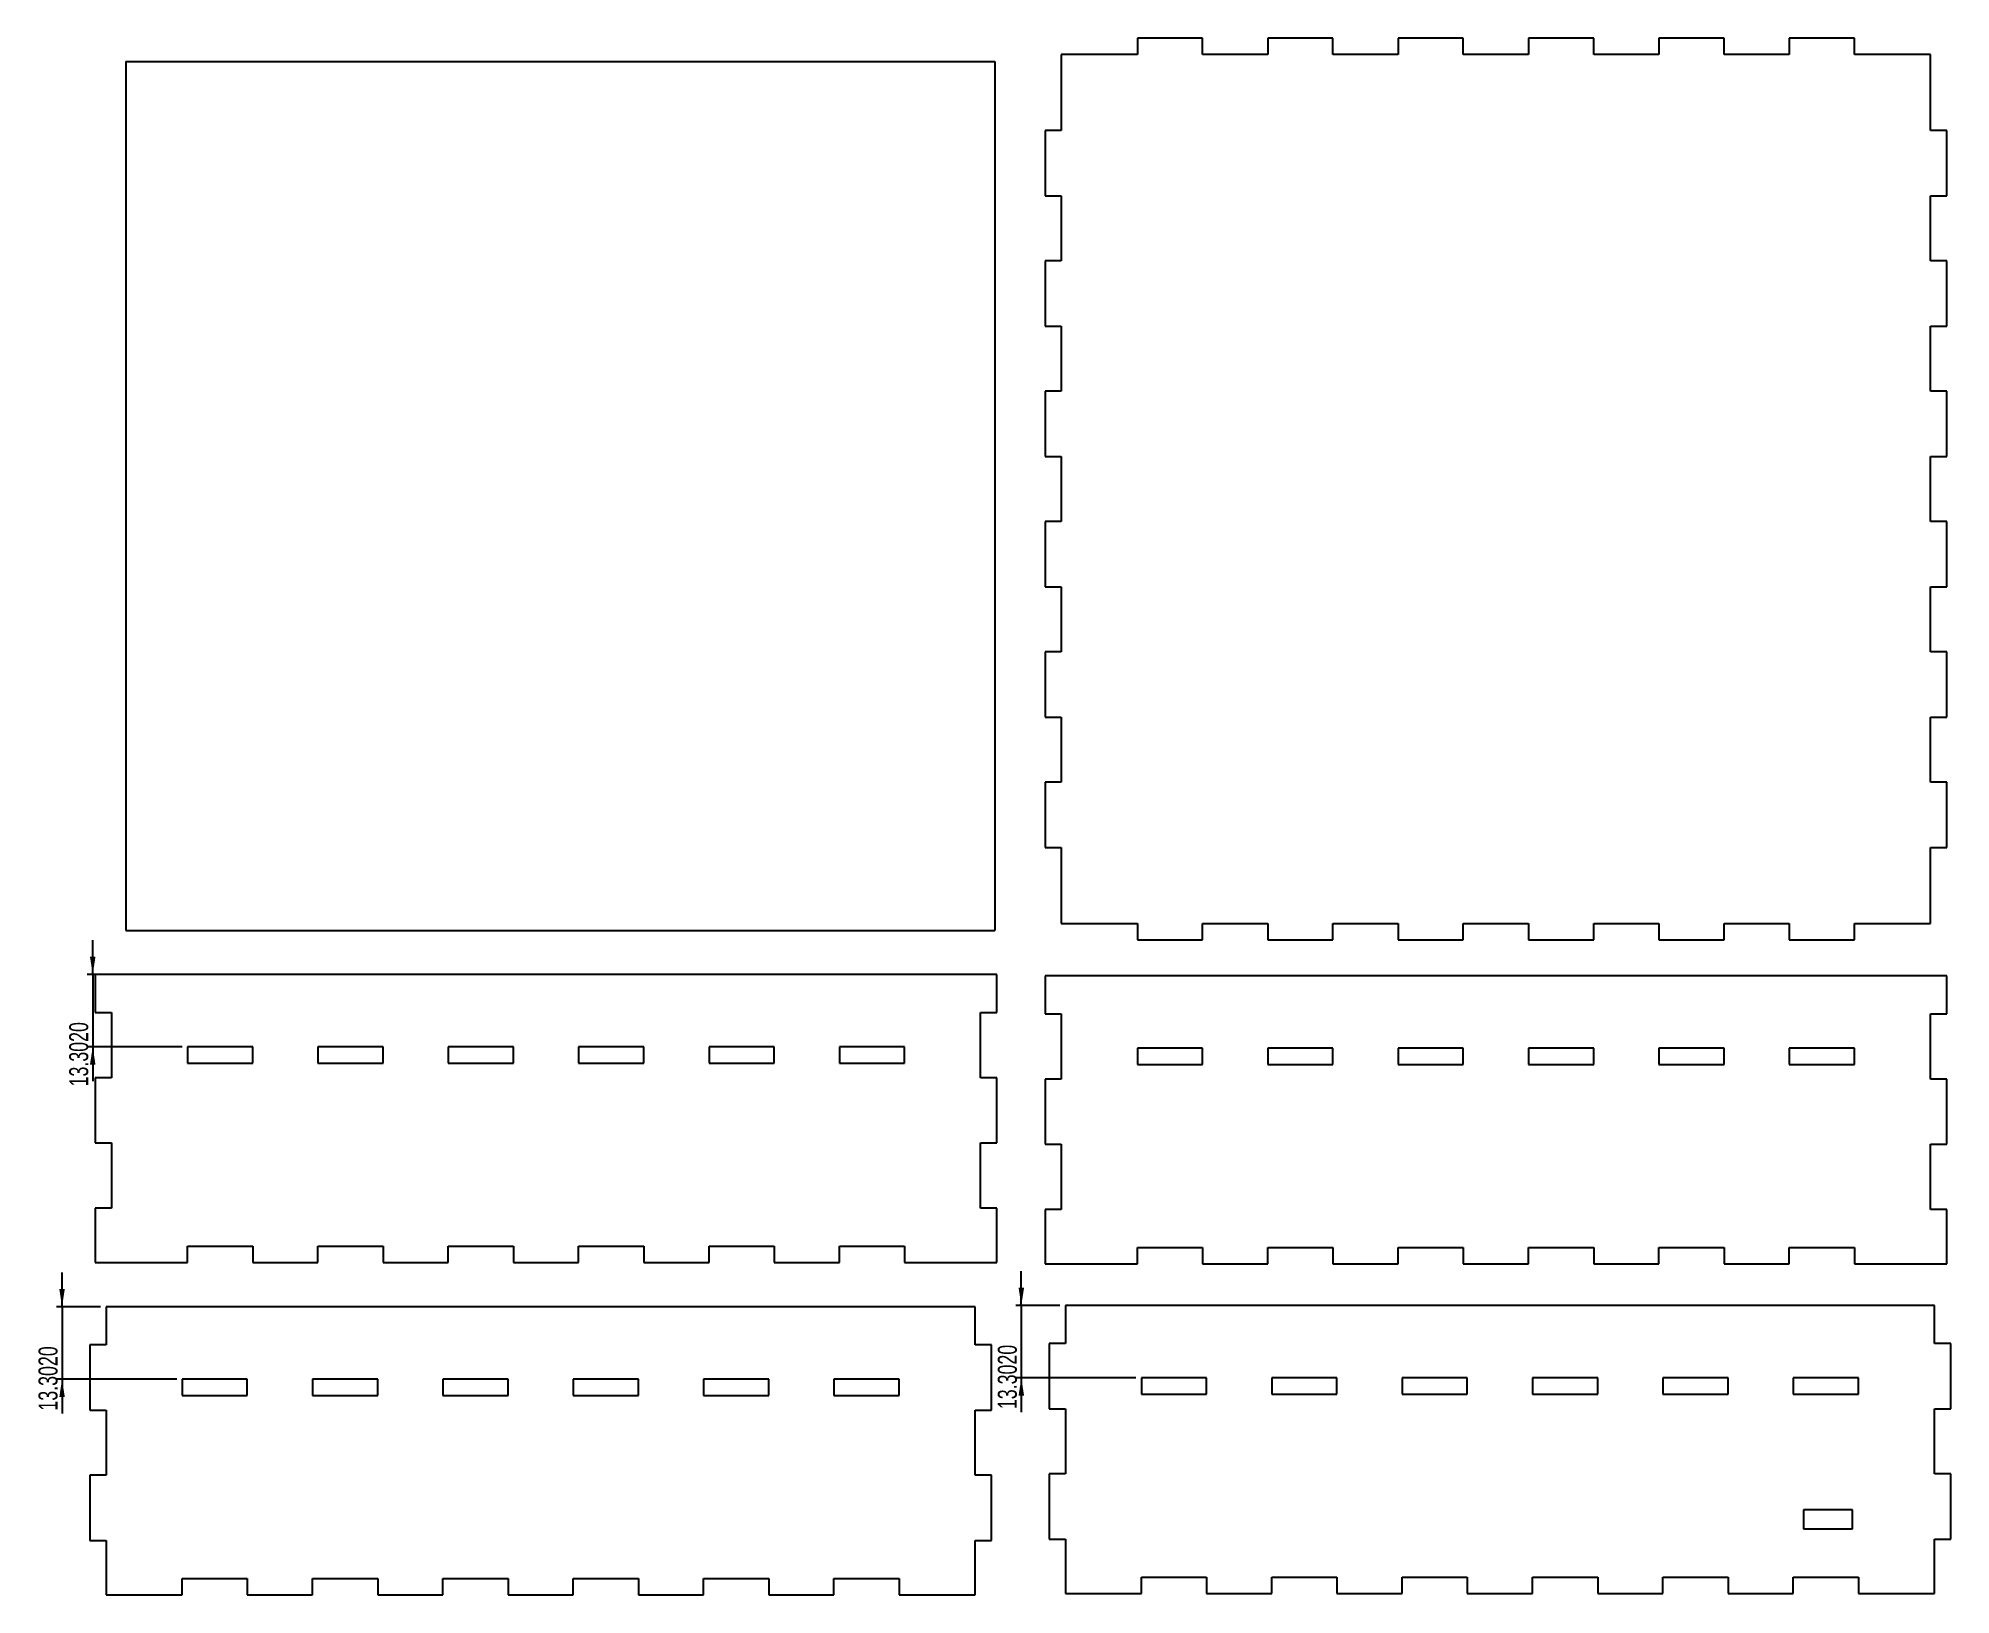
# Model space of a CAD drawing. Header units: millimetres. Extents: x 1 to 353, y 7 to 294.
import ezdxf

# ---------------------------------------------------------------- set-up
doc = ezdxf.new("R2010")
doc.units = ezdxf.units.MM
doc.layers.add('DEFAULT', color=179, linetype='Continuous')
doc.styles.add('SLDTEXTSTYLE0', font='TXT', dxfattribs={"width": 0.552632})
doc.styles.add('SLDTEXTSTYLE1', font='TXT', dxfattribs={"width": 0.7})
doc.dimstyles.new('SLDDIMSTYLE0', dxfattribs={"dimtxt": 3.5, "dimasz": 3.302, "dimexe": 0, "dimexo": 0.0625, "dimgap": 0.875, "dimtad": 1, "dimdec": 4, "dimrnd": 1e-09, "dimzin": 4, "dimdsep": 46, "dimtxsty": 'SLDTEXTSTYLE0', "dimblk1": 'NONE', "dimblk2": 'NONE', "dimsah": 1, "dimcen": 0.09, "dimadec": 0, "dimazin": 1, "dimtfac": 1, "dimtdec": 4, "dimtofl": 0, "dimtmove": 0, "dimatfit": 3, "dimldrblk": 'NONE', "dimfxl": 1, "dimfrac": 2, "dimtolj": 1, "dimtzin": 12, "dimarcsym": 0})

# ---------------------------------------------------------------- blocks, each defined once
blk = doc.blocks.new('_D')
at = {"layer": 'DEFAULT'}
for p, q in [((11.42, 121.15), (11.42, 127.5)), ((16.52, 121.15), (10.42, 121.15)), ((11.42, 121.15), (11.42, 107.84)), ((27.88, 107.84), (10.42, 107.84)), ((11.42, 107.84), (11.42, 101.49))]:
    blk.add_line(p, q, dxfattribs=at)
for points in [[(11.42, 121.15), (11.93, 124.45), (10.91, 124.45)], [(11.42, 107.84), (10.91, 104.54), (11.93, 104.54)]]:
    blk.add_solid(points, dxfattribs=at)
at = {"layer": 'DEFAULT', "insert": (7.09, 100.54), "char_height": 3.5, "attachment_point": 1, "rotation": 90, "style": 'SLDTEXTSTYLE1'}
blk.add_mtext('13.3020', dxfattribs=at)
blk = doc.blocks.new('_None')
blk = doc.blocks.new('_D_1')
at = {"layer": 'DEFAULT'}
for p, q in [((5.77, 59.94), (5.77, 66.29)), ((12.88, 59.94), (4.77, 59.94)), ((5.77, 59.94), (5.77, 46.64)), ((26.88, 46.64), (4.77, 46.64)), ((5.77, 46.64), (5.77, 40.29))]:
    blk.add_line(p, q, dxfattribs=at)
for points in [[(5.77, 59.94), (6.28, 63.24), (5.27, 63.24)], [(5.77, 46.64), (5.27, 43.34), (6.28, 43.34)]]:
    blk.add_solid(points, dxfattribs=at)
at = {"layer": 'DEFAULT', "insert": (1.44, 40.85), "char_height": 3.5, "attachment_point": 1, "rotation": 90, "style": 'SLDTEXTSTYLE1'}
blk.add_mtext('13.3020', dxfattribs=at)
blk = doc.blocks.new('_D_2')
at = {"layer": 'DEFAULT'}
for p, q in [((182.37, 60.2), (182.37, 66.55)), ((189.47, 60.2), (181.37, 60.2)), ((182.37, 60.2), (182.37, 46.9)), ((203.47, 46.9), (181.37, 46.9)), ((182.37, 46.9), (182.37, 40.55))]:
    blk.add_line(p, q, dxfattribs=at)
for points in [[(182.37, 60.2), (182.88, 63.5), (181.86, 63.5)], [(182.37, 46.9), (181.86, 43.6), (182.88, 43.6)]]:
    blk.add_solid(points, dxfattribs=at)
at = {"layer": 'DEFAULT', "insert": (178.04, 41.12), "char_height": 3.5, "attachment_point": 1, "rotation": 90, "style": 'SLDTEXTSTYLE1'}
blk.add_mtext('13.3020', dxfattribs=at)

msp = doc.modelspace()

# ---------------------------------------------------------------- linework, layer by layer
at = {"layer": 'DEFAULT', "color": 1}
for p, q in [((215.73596, 293.54248), (203.73596, 293.54248)), ((203.73596, 293.54248), (203.73596, 290.54248)), ((215.73596, 290.54248), (215.73596, 293.54248)), ((239.73596, 293.54248), (227.73596, 293.54248)), ((227.73596, 293.54248), (227.73596, 290.54248)), ((239.73596, 290.54248), (239.73596, 293.54248)), ((263.73596, 293.54248), (251.73596, 293.54248)), ((251.73596, 293.54248), (251.73596, 290.54248)), ((263.73596, 290.54248), (263.73596, 293.54248)), ((287.73596, 293.54248), (275.73596, 293.54248)), ((275.73596, 293.54248), (275.73596, 290.54248)), ((287.73596, 290.54248), (287.73596, 293.54248)), ((311.73596, 293.54248), (299.73596, 293.54248)), ((299.73596, 293.54248), (299.73596, 290.54248)), ((311.73596, 290.54248), (311.73596, 293.54248)), ((335.73596, 293.54248), (323.73596, 293.54248)), ((323.73596, 293.54248), (323.73596, 290.54248)), ((335.73596, 290.54248), (335.73596, 293.54248)), ((17.52394, 289.23878), (17.52394, 129.23878)), ((17.52394, 289.23878), (177.52394, 289.23878)), ((177.52394, 289.23878), (177.52394, 129.23878)), ((203.73596, 290.54248), (189.73596, 290.54248)), ((189.73596, 290.54248), (189.73596, 276.54248)), ((227.73596, 290.54248), (215.73596, 290.54248)), ((251.73596, 290.54248), (239.73596, 290.54248)), ((275.73596, 290.54248), (263.73596, 290.54248)), ((299.73596, 290.54248), (287.73596, 290.54248)), ((323.73596, 290.54248), (311.73596, 290.54248)), ((349.73596, 290.54248), (335.73596, 290.54248)), ((349.73596, 276.54248), (349.73596, 290.54248)), ((189.73596, 276.54248), (186.73596, 276.54248)), ((186.73596, 276.54248), (186.73596, 264.54248)), ((352.73596, 276.54248), (349.73596, 276.54248)), ((352.73596, 264.54248), (352.73596, 276.54248)), ((186.73596, 264.54248), (189.73596, 264.54248)), ((189.73596, 264.54248), (189.73596, 252.54248)), ((349.73596, 252.54248), (349.73596, 264.54248)), ((349.73596, 264.54248), (352.73596, 264.54248)), ((189.73596, 252.54248), (186.73596, 252.54248)), ((186.73596, 252.54248), (186.73596, 240.54248)), ((352.73596, 252.54248), (349.73596, 252.54248)), ((352.73596, 240.54248), (352.73596, 252.54248)), ((186.73596, 240.54248), (189.73596, 240.54248)), ((189.73596, 240.54248), (189.73596, 228.54248)), ((349.73596, 228.54248), (349.73596, 240.54248)), ((349.73596, 240.54248), (352.73596, 240.54248)), ((189.73596, 228.54248), (186.73596, 228.54248)), ((186.73596, 228.54248), (186.73596, 216.54248)), ((352.73596, 228.54248), (349.73596, 228.54248)), ((352.73596, 216.54248), (352.73596, 228.54248)), ((186.73596, 216.54248), (189.73596, 216.54248)), ((189.73596, 216.54248), (189.73596, 204.54248)), ((349.73596, 204.54248), (349.73596, 216.54248)), ((349.73596, 216.54248), (352.73596, 216.54248)), ((189.73596, 204.54248), (186.73596, 204.54248)), ((186.73596, 204.54248), (186.73596, 192.54248)), ((352.73596, 204.54248), (349.73596, 204.54248)), ((352.73596, 192.54248), (352.73596, 204.54248)), ((186.73596, 192.54248), (189.73596, 192.54248)), ((189.73596, 192.54248), (189.73596, 180.54248)), ((349.73596, 180.54248), (349.73596, 192.54248)), ((349.73596, 192.54248), (352.73596, 192.54248)), ((189.73596, 180.54248), (186.73596, 180.54248)), ((186.73596, 180.54248), (186.73596, 168.54248)), ((352.73596, 180.54248), (349.73596, 180.54248)), ((352.73596, 168.54248), (352.73596, 180.54248)), ((186.73596, 168.54248), (189.73596, 168.54248)), ((189.73596, 168.54248), (189.73596, 156.54248)), ((349.73596, 156.54248), (349.73596, 168.54248)), ((349.73596, 168.54248), (352.73596, 168.54248)), ((189.73596, 156.54248), (186.73596, 156.54248)), ((186.73596, 156.54248), (186.73596, 144.54248)), ((352.73596, 156.54248), (349.73596, 156.54248)), ((352.73596, 144.54248), (352.73596, 156.54248)), ((186.73596, 144.54248), (189.73596, 144.54248)), ((189.73596, 144.54248), (189.73596, 130.54248)), ((349.73596, 130.54248), (349.73596, 144.54248)), ((349.73596, 144.54248), (352.73596, 144.54248)), ((189.73596, 130.54248), (203.73596, 130.54248)), ((203.73596, 130.54248), (203.73596, 127.54248)), ((215.73596, 127.54248), (215.73596, 130.54248)), ((215.73596, 130.54248), (227.73596, 130.54248)), ((227.73596, 130.54248), (227.73596, 127.54248)), ((239.73596, 127.54248), (239.73596, 130.54248)), ((239.73596, 130.54248), (251.73596, 130.54248)), ((251.73596, 130.54248), (251.73596, 127.54248)), ((263.73596, 127.54248), (263.73596, 130.54248)), ((263.73596, 130.54248), (275.73596, 130.54248)), ((275.73596, 130.54248), (275.73596, 127.54248)), ((287.73596, 127.54248), (287.73596, 130.54248)), ((287.73596, 130.54248), (299.73596, 130.54248)), ((299.73596, 130.54248), (299.73596, 127.54248)), ((311.73596, 127.54248), (311.73596, 130.54248)), ((311.73596, 130.54248), (323.73596, 130.54248)), ((323.73596, 130.54248), (323.73596, 127.54248)), ((335.73596, 127.54248), (335.73596, 130.54248)), ((335.73596, 130.54248), (349.73596, 130.54248)), ((17.52394, 129.23878), (177.52394, 129.23878)), ((203.73596, 127.54248), (215.73596, 127.54248)), ((227.73596, 127.54248), (239.73596, 127.54248)), ((251.73596, 127.54248), (263.73596, 127.54248)), ((275.73596, 127.54248), (287.73596, 127.54248)), ((299.73596, 127.54248), (311.73596, 127.54248)), ((323.73596, 127.54248), (335.73596, 127.54248)), ((14.87874, 121.14545), (11.87874, 121.14545)), ((11.87874, 121.14545), (11.87874, 114.14545)), ((174.87874, 121.14545), (14.87874, 121.14545)), ((177.87874, 121.14545), (174.87874, 121.14545)), ((177.87874, 114.14545), (177.87874, 121.14545)), ((189.73596, 120.89967), (186.73596, 120.89967)), ((186.73596, 120.89967), (186.73596, 113.89967)), ((349.73596, 120.89967), (189.73596, 120.89967)), ((352.73596, 120.89967), (349.73596, 120.89967)), ((352.73596, 113.89967), (352.73596, 120.89967)), ((11.87874, 114.14545), (14.87874, 114.14545)), ((14.87874, 114.14545), (14.87874, 102.14545)), ((174.87874, 102.14545), (174.87874, 114.14545)), ((174.87874, 114.14545), (177.87874, 114.14545)), ((186.73596, 113.89967), (189.73596, 113.89967)), ((189.73596, 113.89967), (189.73596, 101.89967)), ((349.73596, 101.89967), (349.73596, 113.89967)), ((349.73596, 113.89967), (352.73596, 113.89967)), ((40.87874, 107.84345), (28.87874, 107.84345)), ((28.87874, 107.84345), (28.87874, 104.84345)), ((40.87874, 104.84345), (40.87874, 107.84345)), ((64.87874, 107.84345), (52.87874, 107.84345)), ((52.87874, 107.84345), (52.87874, 104.84345)), ((64.87874, 104.84345), (64.87874, 107.84345)), ((88.87874, 107.84345), (76.87874, 107.84345)), ((76.87874, 107.84345), (76.87874, 104.84345)), ((88.87874, 104.84345), (88.87874, 107.84345)), ((112.87874, 107.84345), (100.87874, 107.84345)), ((100.87874, 107.84345), (100.87874, 104.84345)), ((112.87874, 104.84345), (112.87874, 107.84345)), ((136.87874, 107.84345), (124.87874, 107.84345)), ((124.87874, 107.84345), (124.87874, 104.84345)), ((136.87874, 104.84345), (136.87874, 107.84345)), ((160.87874, 107.84345), (148.87874, 107.84345)), ((148.87874, 107.84345), (148.87874, 104.84345)), ((160.87874, 104.84345), (160.87874, 107.84345)), ((215.73596, 107.59767), (203.73596, 107.59767)), ((203.73596, 107.59767), (203.73596, 104.59767)), ((215.73596, 104.59767), (215.73596, 107.59767)), ((239.73596, 107.59767), (227.73596, 107.59767)), ((227.73596, 107.59767), (227.73596, 104.59767)), ((239.73596, 104.59767), (239.73596, 107.59767)), ((263.73596, 107.59767), (251.73596, 107.59767)), ((251.73596, 107.59767), (251.73596, 104.59767)), ((263.73596, 104.59767), (263.73596, 107.59767)), ((287.73596, 107.59767), (275.73596, 107.59767)), ((275.73596, 107.59767), (275.73596, 104.59767)), ((287.73596, 104.59767), (287.73596, 107.59767)), ((311.73596, 107.59767), (299.73596, 107.59767)), ((299.73596, 107.59767), (299.73596, 104.59767)), ((311.73596, 104.59767), (311.73596, 107.59767)), ((335.73596, 107.59767), (323.73596, 107.59767)), ((323.73596, 107.59767), (323.73596, 104.59767)), ((335.73596, 104.59767), (335.73596, 107.59767)), ((14.87874, 102.14545), (11.87874, 102.14545)), ((11.87874, 102.14545), (11.87874, 90.14545)), ((28.87874, 104.84345), (40.87874, 104.84345)), ((52.87874, 104.84345), (64.87874, 104.84345)), ((76.87874, 104.84345), (88.87874, 104.84345)), ((100.87874, 104.84345), (112.87874, 104.84345)), ((124.87874, 104.84345), (136.87874, 104.84345)), ((148.87874, 104.84345), (160.87874, 104.84345)), ((177.87874, 102.14545), (174.87874, 102.14545)), ((177.87874, 90.14545), (177.87874, 102.14545)), ((203.73596, 104.59767), (215.73596, 104.59767)), ((227.73596, 104.59767), (239.73596, 104.59767)), ((251.73596, 104.59767), (263.73596, 104.59767)), ((275.73596, 104.59767), (287.73596, 104.59767)), ((299.73596, 104.59767), (311.73596, 104.59767)), ((323.73596, 104.59767), (335.73596, 104.59767)), ((189.73596, 101.89967), (186.73596, 101.89967)), ((186.73596, 101.89967), (186.73596, 89.89967)), ((352.73596, 101.89967), (349.73596, 101.89967)), ((352.73596, 89.89967), (352.73596, 101.89967)), ((11.87874, 90.14545), (14.87874, 90.14545)), ((14.87874, 90.14545), (14.87874, 78.14545)), ((174.87874, 78.14545), (174.87874, 90.14545)), ((174.87874, 90.14545), (177.87874, 90.14545)), ((186.73596, 89.89967), (189.73596, 89.89967)), ((189.73596, 89.89967), (189.73596, 77.89967)), ((349.73596, 77.89967), (349.73596, 89.89967)), ((349.73596, 89.89967), (352.73596, 89.89967)), ((14.87874, 78.14545), (11.87874, 78.14545)), ((11.87874, 78.14545), (11.87874, 71.14545)), ((177.87874, 78.14545), (174.87874, 78.14545)), ((177.87874, 71.14545), (177.87874, 78.14545)), ((189.73596, 77.89967), (186.73596, 77.89967)), ((186.73596, 77.89967), (186.73596, 70.89967)), ((352.73596, 77.89967), (349.73596, 77.89967)), ((352.73596, 70.89967), (352.73596, 77.89967)), ((11.87874, 71.14545), (11.87874, 68.14545)), ((28.87874, 68.14545), (28.87874, 71.14545)), ((28.87874, 71.14545), (40.87874, 71.14545)), ((40.87874, 71.14545), (40.87874, 68.14545)), ((52.87874, 68.14545), (52.87874, 71.14545)), ((52.87874, 71.14545), (64.87874, 71.14545)), ((64.87874, 71.14545), (64.87874, 68.14545)), ((76.87874, 68.14545), (76.87874, 71.14545)), ((76.87874, 71.14545), (88.87874, 71.14545)), ((88.87874, 71.14545), (88.87874, 68.14545)), ((100.87874, 68.14545), (100.87874, 71.14545)), ((100.87874, 71.14545), (112.87874, 71.14545)), ((112.87874, 71.14545), (112.87874, 68.14545)), ((124.87874, 68.14545), (124.87874, 71.14545)), ((124.87874, 71.14545), (136.87874, 71.14545)), ((136.87874, 71.14545), (136.87874, 68.14545)), ((148.87874, 68.14545), (148.87874, 71.14545)), ((148.87874, 71.14545), (160.87874, 71.14545)), ((160.87874, 71.14545), (160.87874, 68.14545)), ((177.87874, 68.14545), (177.87874, 71.14545)), ((186.73596, 70.89967), (186.73596, 67.89967)), ((203.73596, 67.89967), (203.73596, 70.89967)), ((203.73596, 70.89967), (215.73596, 70.89967)), ((215.73596, 70.89967), (215.73596, 67.89967)), ((227.73596, 67.89967), (227.73596, 70.89967)), ((227.73596, 70.89967), (239.73596, 70.89967)), ((239.73596, 70.89967), (239.73596, 67.89967)), ((251.73596, 67.89967), (251.73596, 70.89967)), ((251.73596, 70.89967), (263.73596, 70.89967)), ((263.73596, 70.89967), (263.73596, 67.89967)), ((275.73596, 67.89967), (275.73596, 70.89967)), ((275.73596, 70.89967), (287.73596, 70.89967)), ((287.73596, 70.89967), (287.73596, 67.89967)), ((299.73596, 67.89967), (299.73596, 70.89967)), ((299.73596, 70.89967), (311.73596, 70.89967)), ((311.73596, 70.89967), (311.73596, 67.89967)), ((323.73596, 67.89967), (323.73596, 70.89967)), ((323.73596, 70.89967), (335.73596, 70.89967)), ((335.73596, 70.89967), (335.73596, 67.89967)), ((352.73596, 67.89967), (352.73596, 70.89967)), ((11.87874, 68.14545), (14.87874, 68.14545)), ((14.87874, 68.14545), (28.87874, 68.14545)), ((40.87874, 68.14545), (52.87874, 68.14545)), ((64.87874, 68.14545), (76.87874, 68.14545)), ((88.87874, 68.14545), (100.87874, 68.14545)), ((112.87874, 68.14545), (124.87874, 68.14545)), ((136.87874, 68.14545), (148.87874, 68.14545)), ((160.87874, 68.14545), (174.87874, 68.14545)), ((174.87874, 68.14545), (177.87874, 68.14545)), ((186.73596, 67.89967), (189.73596, 67.89967)), ((189.73596, 67.89967), (203.73596, 67.89967)), ((215.73596, 67.89967), (227.73596, 67.89967)), ((239.73596, 67.89967), (251.73596, 67.89967)), ((263.73596, 67.89967), (275.73596, 67.89967)), ((287.73596, 67.89967), (299.73596, 67.89967)), ((311.73596, 67.89967), (323.73596, 67.89967)), ((335.73596, 67.89967), (349.73596, 67.89967)), ((349.73596, 67.89967), (352.73596, 67.89967)), ((173.87993, 59.94071), (13.87993, 59.94071)), ((13.87993, 59.94071), (13.87993, 52.94071)), ((173.87993, 52.94071), (173.87993, 59.94071)), ((350.47316, 60.20209), (190.47316, 60.20209)), ((190.47316, 60.20209), (190.47316, 53.20209)), ((350.47316, 53.20209), (350.47316, 60.20209)), ((13.87993, 52.94071), (10.87993, 52.94071)), ((10.87993, 52.94071), (10.87993, 40.94071)), ((176.87993, 52.94071), (173.87993, 52.94071)), ((176.87993, 40.94071), (176.87993, 52.94071)), ((190.47316, 53.20209), (187.47316, 53.20209)), ((187.47316, 53.20209), (187.47316, 41.20209)), ((353.47316, 53.20209), (350.47316, 53.20209)), ((353.47316, 41.20209), (353.47316, 53.20209)), ((39.87993, 46.63871), (27.87993, 46.63871)), ((27.87993, 46.63871), (27.87993, 43.63871)), ((39.87993, 43.63871), (39.87993, 46.63871)), ((63.87993, 46.63871), (51.87993, 46.63871)), ((51.87993, 46.63871), (51.87993, 43.63871)), ((63.87993, 43.63871), (63.87993, 46.63871)), ((87.87993, 46.63871), (75.87993, 46.63871)), ((75.87993, 46.63871), (75.87993, 43.63871)), ((87.87993, 43.63871), (87.87993, 46.63871)), ((111.87993, 46.63871), (99.87993, 46.63871)), ((99.87993, 46.63871), (99.87993, 43.63871)), ((111.87993, 43.63871), (111.87993, 46.63871)), ((135.87993, 46.63871), (123.87993, 46.63871)), ((123.87993, 46.63871), (123.87993, 43.63871)), ((135.87993, 43.63871), (135.87993, 46.63871)), ((159.87993, 46.63871), (147.87993, 46.63871)), ((147.87993, 46.63871), (147.87993, 43.63871)), ((159.87993, 43.63871), (159.87993, 46.63871)), ((216.47316, 46.90009), (204.47316, 46.90009)), ((204.47316, 46.90009), (204.47316, 43.90009)), ((216.47316, 43.90009), (216.47316, 46.90009)), ((240.47316, 46.90009), (228.47316, 46.90009)), ((228.47316, 46.90009), (228.47316, 43.90009)), ((240.47316, 43.90009), (240.47316, 46.90009)), ((264.47316, 46.90009), (252.47316, 46.90009)), ((252.47316, 46.90009), (252.47316, 43.90009)), ((264.47316, 43.90009), (264.47316, 46.90009)), ((288.47316, 46.90009), (276.47316, 46.90009)), ((276.47316, 46.90009), (276.47316, 43.90009)), ((288.47316, 43.90009), (288.47316, 46.90009)), ((312.47316, 46.90009), (300.47316, 46.90009)), ((300.47316, 46.90009), (300.47316, 43.90009)), ((312.47316, 43.90009), (312.47316, 46.90009)), ((336.47316, 46.90009), (324.47316, 46.90009)), ((324.47316, 46.90009), (324.47316, 43.90009)), ((336.47316, 43.90009), (336.47316, 46.90009)), ((27.87993, 43.63871), (39.87993, 43.63871)), ((51.87993, 43.63871), (63.87993, 43.63871)), ((75.87993, 43.63871), (87.87993, 43.63871)), ((99.87993, 43.63871), (111.87993, 43.63871)), ((123.87993, 43.63871), (135.87993, 43.63871)), ((147.87993, 43.63871), (159.87993, 43.63871)), ((204.47316, 43.90009), (216.47316, 43.90009)), ((228.47316, 43.90009), (240.47316, 43.90009)), ((252.47316, 43.90009), (264.47316, 43.90009)), ((276.47316, 43.90009), (288.47316, 43.90009)), ((300.47316, 43.90009), (312.47316, 43.90009)), ((324.47316, 43.90009), (336.47316, 43.90009)), ((10.87993, 40.94071), (13.87993, 40.94071)), ((13.87993, 40.94071), (13.87993, 28.94071)), ((173.87993, 28.94071), (173.87993, 40.94071)), ((173.87993, 40.94071), (176.87993, 40.94071)), ((187.47316, 41.20209), (190.47316, 41.20209)), ((190.47316, 41.20209), (190.47316, 29.20209)), ((350.47316, 29.20209), (350.47316, 41.20209)), ((350.47316, 41.20209), (353.47316, 41.20209)), ((13.87993, 28.94071), (10.87993, 28.94071)), ((10.87993, 28.94071), (10.87993, 16.94071)), ((176.87993, 28.94071), (173.87993, 28.94071)), ((176.87993, 16.94071), (176.87993, 28.94071)), ((190.47316, 29.20209), (187.47316, 29.20209)), ((187.47316, 29.20209), (187.47316, 17.20209)), ((353.47316, 29.20209), (350.47316, 29.20209)), ((353.47316, 17.20209), (353.47316, 29.20209)), ((326.3581, 22.59157), (326.3581, 19.09157)), ((335.3581, 22.59157), (326.3581, 22.59157)), ((335.3581, 19.09157), (335.3581, 22.59157)), ((326.3581, 19.09157), (335.3581, 19.09157)), ((10.87993, 16.94071), (13.87993, 16.94071)), ((13.87993, 16.94071), (13.87993, 9.94071)), ((173.87993, 9.94071), (173.87993, 16.94071)), ((173.87993, 16.94071), (176.87993, 16.94071)), ((187.47316, 17.20209), (190.47316, 17.20209)), ((190.47316, 17.20209), (190.47316, 10.20209)), ((350.47316, 10.20209), (350.47316, 17.20209)), ((350.47316, 17.20209), (353.47316, 17.20209)), ((13.87993, 9.94071), (13.87993, 6.94071)), ((27.87993, 6.94071), (27.87993, 9.94071)), ((27.87993, 9.94071), (39.87993, 9.94071)), ((39.87993, 9.94071), (39.87993, 6.94071)), ((51.87993, 6.94071), (51.87993, 9.94071)), ((51.87993, 9.94071), (63.87993, 9.94071)), ((63.87993, 9.94071), (63.87993, 6.94071)), ((75.87993, 6.94071), (75.87993, 9.94071)), ((75.87993, 9.94071), (87.87993, 9.94071)), ((87.87993, 9.94071), (87.87993, 6.94071)), ((99.87993, 6.94071), (99.87993, 9.94071)), ((99.87993, 9.94071), (111.87993, 9.94071)), ((111.87993, 9.94071), (111.87993, 6.94071)), ((123.87993, 6.94071), (123.87993, 9.94071)), ((123.87993, 9.94071), (135.87993, 9.94071)), ((135.87993, 9.94071), (135.87993, 6.94071)), ((147.87993, 6.94071), (147.87993, 9.94071)), ((147.87993, 9.94071), (159.87993, 9.94071)), ((159.87993, 9.94071), (159.87993, 6.94071)), ((173.87993, 6.94071), (173.87993, 9.94071)), ((190.47316, 10.20209), (190.47316, 7.20209)), ((190.47316, 7.20209), (204.47316, 7.20209)), ((204.47316, 7.20209), (204.47316, 10.20209)), ((204.47316, 10.20209), (216.47316, 10.20209)), ((216.47316, 10.20209), (216.47316, 7.20209)), ((216.47316, 7.20209), (228.47316, 7.20209)), ((228.47316, 7.20209), (228.47316, 10.20209)), ((228.47316, 10.20209), (240.47316, 10.20209)), ((240.47316, 10.20209), (240.47316, 7.20209)), ((240.47316, 7.20209), (252.47316, 7.20209)), ((252.47316, 7.20209), (252.47316, 10.20209)), ((252.47316, 10.20209), (264.47316, 10.20209)), ((264.47316, 10.20209), (264.47316, 7.20209)), ((264.47316, 7.20209), (276.47316, 7.20209)), ((276.47316, 7.20209), (276.47316, 10.20209)), ((276.47316, 10.20209), (288.47316, 10.20209)), ((288.47316, 10.20209), (288.47316, 7.20209)), ((288.47316, 7.20209), (300.47316, 7.20209)), ((300.47316, 7.20209), (300.47316, 10.20209)), ((300.47316, 10.20209), (312.47316, 10.20209)), ((312.47316, 10.20209), (312.47316, 7.20209)), ((312.47316, 7.20209), (324.47316, 7.20209)), ((324.47316, 7.20209), (324.47316, 10.20209)), ((324.47316, 10.20209), (336.47316, 10.20209)), ((336.47316, 10.20209), (336.47316, 7.20209)), ((336.47316, 7.20209), (350.47316, 7.20209)), ((350.47316, 7.20209), (350.47316, 10.20209)), ((13.87993, 6.94071), (27.87993, 6.94071)), ((39.87993, 6.94071), (51.87993, 6.94071)), ((63.87993, 6.94071), (75.87993, 6.94071)), ((87.87993, 6.94071), (99.87993, 6.94071)), ((111.87993, 6.94071), (123.87993, 6.94071)), ((135.87993, 6.94071), (147.87993, 6.94071)), ((159.87993, 6.94071), (173.87993, 6.94071))]:
    msp.add_line(p, q, dxfattribs=at)

# ---------------------------------------------------------------- dimensions: what is measured, and where the dimension line sits
at = {"layer": 'DEFAULT'}
for base, p1, p2, picture, middle in [((11.41981, 121.14545), (28.87874, 107.84345), (17.52394, 121.14545), '_D', (11.41981, 108.9477)), ((5.77461, 59.94071), (27.87993, 46.63871), (13.87993, 59.94071), '_D_1', (5.77461, 49.25945)), ((182.36784, 60.20209), (204.47316, 46.90009), (190.47316, 60.20209), '_D_2', (182.36784, 49.52082))]:
    dim = msp.add_linear_dim(base=base, p1=p1, p2=p2, angle=90, dimstyle='SLDDIMSTYLE0', dxfattribs=at)
    dim.commit()
    dim.dimension.update_dxf_attribs({"geometry": picture, "text_midpoint": middle, "dimtype": 160})

doc.saveas('drawing.dxf')
